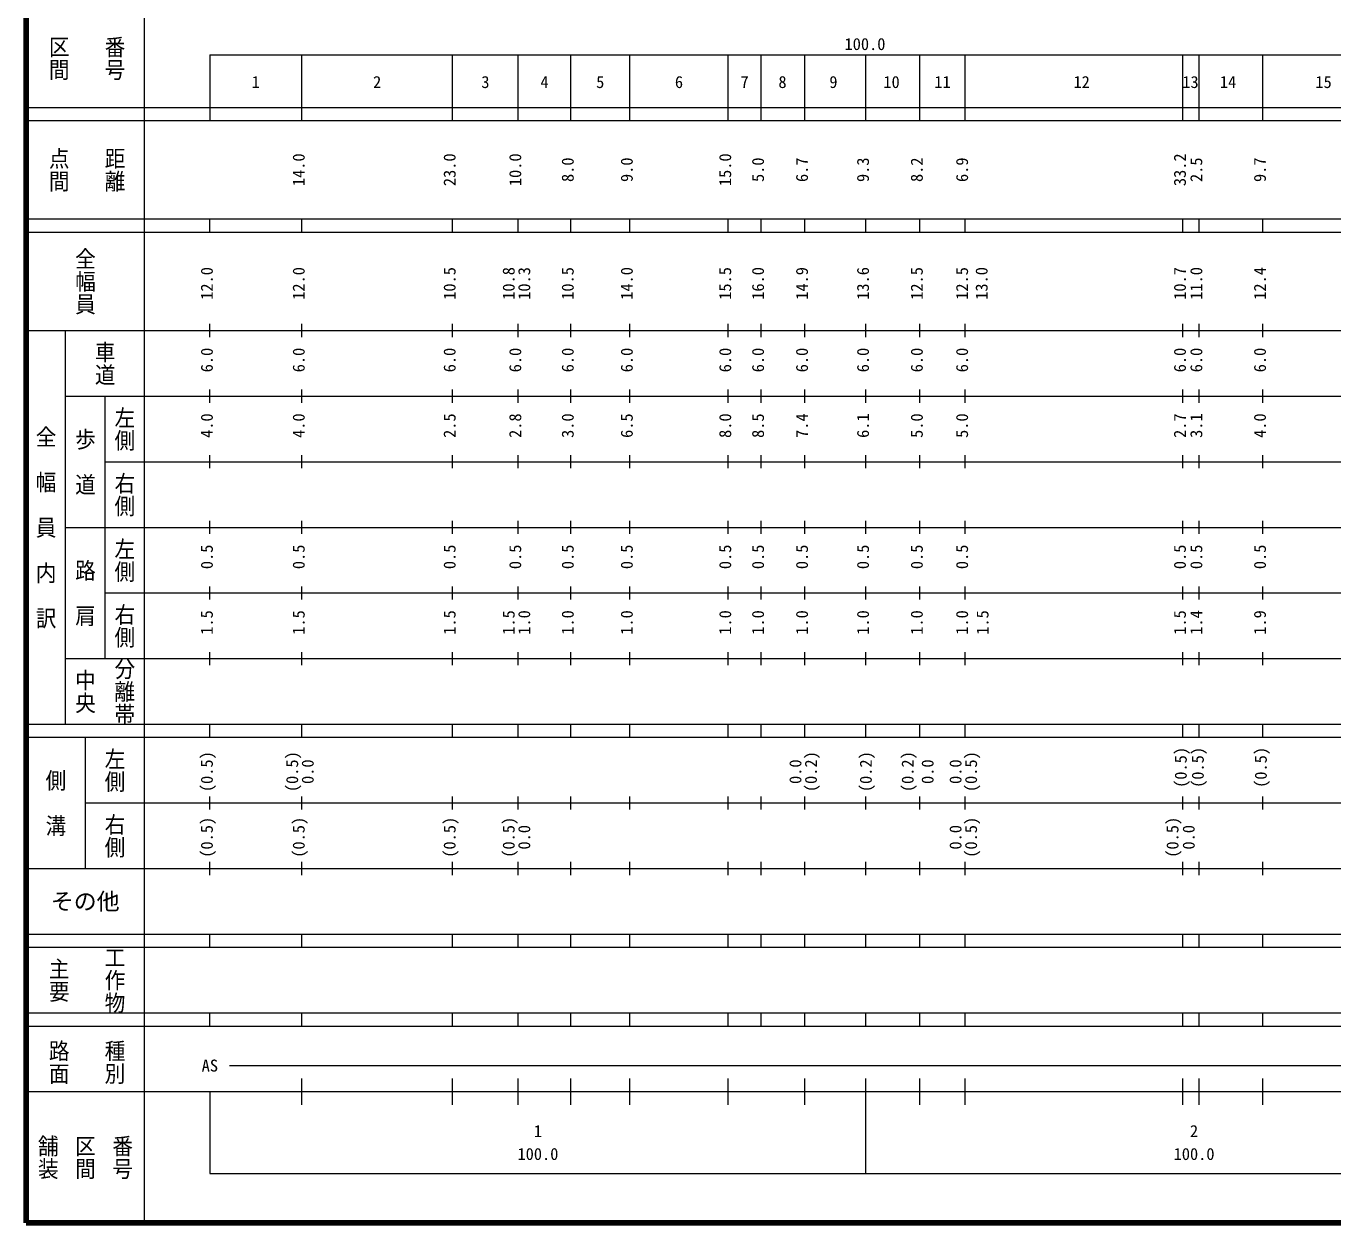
# Model space of a CAD drawing. Units: millimetres on the paper, enlarged 1000 times. Extents: x 40000 to 680000, y 20000 to 380000.
# Drawn here: x 40000 to 239154, y 20000 to 202388 of the extents above; entities that cross this region are included whole.
import ezdxf
from ezdxf.enums import TextEntityAlignment as Align

# ---------------------------------------------------------------- set-up
doc = ezdxf.new("R2010")
doc.units = ezdxf.units.MM
doc.header["$LTSCALE"] = 1000
doc.layers.add('M-TTL', color=2, linetype='Continuous', lineweight=140)
doc.layers.add('M-TTL-BAND', color=7, linetype='Continuous', lineweight=13)
doc.styles.add('@ＭＳ ゴシック', font='')
doc.styles.add('ＭＳ ゴシック', font='')
doc.styles.get('@ＭＳ ゴシック').set_extended_font_data('@MS Gothic')
doc.styles.get('ＭＳ ゴシック').set_extended_font_data('MS Gothic')

msp = doc.modelspace()

# ---------------------------------------------------------------- linework, layer by layer
at = {"layer": 'M-TTL'}
for p, q in [((40000, 380000), (40000, 20000)), ((40000, 20000), (680000, 20000))]:
    msp.add_line(p, q, dxfattribs=at)
at = {"layer": 'M-TTL-BAND'}
for p, q in [((58000, 370000), (58000, 20000)), ((68000, 198000), (579000, 198000)), ((68000, 198000), (68000, 188000)), ((82000, 188000), (82000, 198000)), ((105000, 188000), (105000, 198000)), ((115000, 188000), (115000, 198000)), ((123000, 188000), (123000, 198000)), ((132000, 188000), (132000, 198000)), ((147000, 188000), (147000, 198000)), ((152000, 188000), (152000, 198000)), ((158700, 188000), (158700, 198000)), ((168000, 188000), (168000, 198000)), ((176200, 188000), (176200, 198000)), ((183100, 188000), (183100, 198000)), ((216300, 188000), (216300, 198000)), ((218800, 188000), (218800, 198000)), ((228500, 188000), (228500, 198000)), ((40000, 190000), (579000, 190000)), ((40000, 188000), (579000, 188000)), ((40000, 173000), (579000, 173000)), ((68000, 171000), (68000, 173000)), ((82000, 171000), (82000, 173000)), ((105000, 171000), (105000, 173000)), ((115000, 171000), (115000, 173000)), ((123000, 171000), (123000, 173000)), ((132000, 171000), (132000, 173000)), ((147000, 171000), (147000, 173000)), ((152000, 171000), (152000, 173000)), ((158700, 171000), (158700, 173000)), ((168000, 171000), (168000, 173000)), ((176200, 171000), (176200, 173000)), ((183100, 171000), (183100, 173000)), ((216300, 171000), (216300, 173000)), ((218800, 171000), (218800, 173000)), ((228500, 171000), (228500, 173000)), ((40000, 171000), (579000, 171000)), ((40000, 156000), (579000, 156000)), ((46000, 96000), (46000, 156000)), ((68000, 155000), (68000, 157000)), ((82000, 155000), (82000, 157000)), ((105000, 155000), (105000, 157000)), ((115000, 155000), (115000, 157000)), ((123000, 155000), (123000, 157000)), ((132000, 155000), (132000, 157000)), ((147000, 155000), (147000, 157000)), ((152000, 155000), (152000, 157000)), ((158700, 155000), (158700, 157000)), ((168000, 155000), (168000, 157000)), ((176200, 155000), (176200, 157000)), ((183100, 155000), (183100, 157000)), ((216300, 155000), (216300, 157000)), ((218800, 155000), (218800, 157000)), ((228500, 155000), (228500, 157000)), ((46000, 146000), (579000, 146000)), ((52000, 146000), (52000, 106000)), ((68000, 145000), (68000, 147000)), ((82000, 145000), (82000, 147000)), ((105000, 145000), (105000, 147000)), ((115000, 145000), (115000, 147000)), ((123000, 145000), (123000, 147000)), ((132000, 145000), (132000, 147000)), ((147000, 145000), (147000, 147000)), ((152000, 145000), (152000, 147000)), ((158700, 145000), (158700, 147000)), ((168000, 145000), (168000, 147000)), ((176200, 145000), (176200, 147000)), ((183100, 145000), (183100, 147000)), ((216300, 145000), (216300, 147000)), ((218800, 145000), (218800, 147000)), ((228500, 145000), (228500, 147000)), ((52000, 136000), (579000, 136000)), ((68000, 135000), (68000, 137000)), ((82000, 135000), (82000, 137000)), ((105000, 135000), (105000, 137000)), ((115000, 135000), (115000, 137000)), ((123000, 135000), (123000, 137000)), ((132000, 135000), (132000, 137000)), ((147000, 135000), (147000, 137000)), ((152000, 135000), (152000, 137000)), ((158700, 135000), (158700, 137000)), ((168000, 135000), (168000, 137000)), ((176200, 135000), (176200, 137000)), ((183100, 135000), (183100, 137000)), ((216300, 135000), (216300, 137000)), ((218800, 135000), (218800, 137000)), ((228500, 135000), (228500, 137000)), ((46000, 126000), (579000, 126000)), ((68000, 125000), (68000, 127000)), ((82000, 125000), (82000, 127000)), ((105000, 125000), (105000, 127000)), ((115000, 125000), (115000, 127000)), ((123000, 125000), (123000, 127000)), ((132000, 125000), (132000, 127000)), ((147000, 125000), (147000, 127000)), ((152000, 125000), (152000, 127000)), ((158700, 125000), (158700, 127000)), ((168000, 125000), (168000, 127000)), ((176200, 125000), (176200, 127000)), ((183100, 125000), (183100, 127000)), ((216300, 125000), (216300, 127000)), ((218800, 125000), (218800, 127000)), ((228500, 125000), (228500, 127000)), ((52000, 116000), (579000, 116000)), ((68000, 115000), (68000, 117000)), ((82000, 115000), (82000, 117000)), ((105000, 115000), (105000, 117000)), ((115000, 115000), (115000, 117000)), ((123000, 115000), (123000, 117000)), ((132000, 115000), (132000, 117000)), ((147000, 115000), (147000, 117000)), ((152000, 115000), (152000, 117000)), ((158700, 115000), (158700, 117000)), ((168000, 115000), (168000, 117000)), ((176200, 115000), (176200, 117000)), ((183100, 115000), (183100, 117000)), ((216300, 115000), (216300, 117000)), ((218800, 115000), (218800, 117000)), ((228500, 115000), (228500, 117000)), ((46000, 106000), (579000, 106000)), ((68000, 105000), (68000, 107000)), ((82000, 105000), (82000, 107000)), ((105000, 105000), (105000, 107000)), ((115000, 105000), (115000, 107000)), ((123000, 105000), (123000, 107000)), ((132000, 105000), (132000, 107000)), ((147000, 105000), (147000, 107000)), ((152000, 105000), (152000, 107000)), ((158700, 105000), (158700, 107000)), ((168000, 105000), (168000, 107000)), ((176200, 105000), (176200, 107000)), ((183100, 105000), (183100, 107000)), ((216300, 105000), (216300, 107000)), ((218800, 105000), (218800, 107000)), ((228500, 105000), (228500, 107000)), ((40000, 96000), (579000, 96000)), ((68000, 94000), (68000, 96000)), ((82000, 94000), (82000, 96000)), ((105000, 94000), (105000, 96000)), ((115000, 94000), (115000, 96000)), ((123000, 94000), (123000, 96000)), ((132000, 94000), (132000, 96000)), ((147000, 94000), (147000, 96000)), ((152000, 94000), (152000, 96000)), ((158700, 94000), (158700, 96000)), ((168000, 94000), (168000, 96000)), ((176200, 94000), (176200, 96000)), ((183100, 94000), (183100, 96000)), ((216300, 94000), (216300, 96000)), ((218800, 94000), (218800, 96000)), ((228500, 94000), (228500, 96000)), ((40000, 94000), (579000, 94000)), ((49000, 94000), (49000, 74000)), ((49000, 84000), (579000, 84000)), ((68000, 83000), (68000, 85000)), ((82000, 83000), (82000, 85000)), ((105000, 83000), (105000, 85000)), ((115000, 83000), (115000, 85000)), ((123000, 83000), (123000, 85000)), ((132000, 83000), (132000, 85000)), ((147000, 83000), (147000, 85000)), ((152000, 83000), (152000, 85000)), ((158700, 83000), (158700, 85000)), ((168000, 83000), (168000, 85000)), ((176200, 83000), (176200, 85000)), ((183100, 83000), (183100, 85000)), ((216300, 83000), (216300, 85000)), ((218800, 83000), (218800, 85000)), ((228500, 83000), (228500, 85000)), ((40000, 74000), (579000, 74000)), ((68000, 73000), (68000, 75000)), ((82000, 73000), (82000, 75000)), ((105000, 73000), (105000, 75000)), ((115000, 73000), (115000, 75000)), ((123000, 73000), (123000, 75000)), ((132000, 73000), (132000, 75000)), ((147000, 73000), (147000, 75000)), ((152000, 73000), (152000, 75000)), ((158700, 73000), (158700, 75000)), ((168000, 73000), (168000, 75000)), ((176200, 73000), (176200, 75000)), ((183100, 73000), (183100, 75000)), ((216300, 73000), (216300, 75000)), ((218800, 73000), (218800, 75000)), ((228500, 73000), (228500, 75000)), ((40000, 64000), (579000, 64000)), ((68000, 62000), (68000, 64000)), ((82000, 62000), (82000, 64000)), ((105000, 62000), (105000, 64000)), ((115000, 62000), (115000, 64000)), ((123000, 62000), (123000, 64000)), ((132000, 62000), (132000, 64000)), ((147000, 62000), (147000, 64000)), ((152000, 62000), (152000, 64000)), ((158700, 62000), (158700, 64000)), ((168000, 62000), (168000, 64000)), ((176200, 62000), (176200, 64000)), ((183100, 62000), (183100, 64000)), ((216300, 62000), (216300, 64000)), ((218800, 62000), (218800, 64000)), ((228500, 62000), (228500, 64000)), ((40000, 62000), (579000, 62000)), ((40000, 52000), (579000, 52000)), ((68000, 50000), (68000, 52000)), ((82000, 50000), (82000, 52000)), ((105000, 50000), (105000, 52000)), ((115000, 50000), (115000, 52000)), ((123000, 50000), (123000, 52000)), ((132000, 50000), (132000, 52000)), ((147000, 50000), (147000, 52000)), ((152000, 50000), (152000, 52000)), ((158700, 50000), (158700, 52000)), ((168000, 50000), (168000, 52000)), ((176200, 50000), (176200, 52000)), ((183100, 50000), (183100, 52000)), ((216300, 50000), (216300, 52000)), ((218800, 50000), (218800, 52000)), ((228500, 50000), (228500, 52000)), ((40000, 50000), (579000, 50000)), ((71000, 44000), (159500, 44000)), ((159500, 44000), (443500, 44000)), ((82000, 38000), (82000, 42000)), ((105000, 38000), (105000, 42000)), ((115000, 38000), (115000, 42000)), ((123000, 38000), (123000, 42000)), ((132000, 38000), (132000, 42000)), ((147000, 38000), (147000, 42000)), ((158700, 38000), (158700, 42000)), ((168000, 27500), (168000, 42000)), ((176200, 38000), (176200, 42000)), ((183100, 38000), (183100, 42000)), ((216300, 38000), (216300, 42000)), ((218800, 38000), (218800, 42000)), ((228500, 38000), (228500, 42000)), ((40000, 40000), (579000, 40000)), ((68000, 40000), (68000, 27500)), ((68000, 27500), (579000, 27500))]:
    msp.add_line(p, q, dxfattribs=at)

# ---------------------------------------------------------------- texts
at = {"layer": 'M-TTL-BAND', "style": '@ＭＳ ゴシック', "width": 1.1}
for s, p in [('区間', (45000, 197500)), ('番号', (53500, 197500)), ('点間', (45000, 180500)), ('距離', (53500, 180500)), ('全幅員', (49000, 163500)), ('車道', (52000, 151000)), ('左側', (55000, 141000)), ('全\u3000幅\u3000員\u3000内\u3000訳', (43000, 126000)), ('歩\u3000道', (49000, 136000)), ('右側', (55000, 131000)), ('左側', (55000, 121000)), ('路\u3000肩', (49000, 116000)), ('右側', (55000, 111000)), ('分離帯', (55000, 101000)), ('中央', (49000, 101000)), ('左側', (53500, 89000)), ('側\u3000溝', (44500, 84000)), ('右側', (53500, 79000)), ('主要', (45000, 57000)), ('工作物', (53500, 57000)), ('路面', (45000, 44500)), ('種別', (53500, 44500)), ('舗装', (43333, 30000)), ('区間', (49000, 30000)), ('番号', (54667, 30000))]:
    msp.add_text(s, height=2303, rotation=270, dxfattribs=at).set_placement(p, align=Align.MIDDLE_CENTER)
at = {"layer": 'M-TTL-BAND', "style": 'ＭＳ ゴシック'}
for s, p in [('100.0', (167844, 198195)), ('1', (75000, 192405)), ('2', (93500, 192405)), ('3', (110000, 192405)), ('4', (119000, 192405)), ('5', (127500, 192405)), ('6', (139500, 192405)), ('7', (149500, 192405)), ('8', (155275, 192405)), ('9', (163036, 192405)), ('10', (171893, 192405)), ('11', (179654, 192405)), ('12', (200871, 192405)), ('13', (217452, 192405)), ('14', (223176, 192405)), ('15', (237733, 192405)), ('AS', (68000, 42500)), ('1', (118000, 32523)), ('2', (218000, 32523)), ('100.0', (118000, 29033)), ('100.0', (218000, 29033))]:
    msp.add_text(s, height=1833, dxfattribs=at).set_placement(p, align=Align.BOTTOM_CENTER)
for s, p in [('14.0', (83000, 180500)), ('23.0', (106000, 180500)), ('10.0', (116000, 180500)), ('8.0', (124000, 180500)), ('9.0', (133000, 180500)), ('15.0', (148000, 180500)), ('5.0', (153000, 180500)), ('6.7', (159700, 180500)), ('9.3', (169000, 180500)), ('8.2', (177200, 180500)), ('6.9', (184100, 180500)), ('33.2', (217300, 180500)), ('2.5', (219800, 180500)), ('9.7', (229500, 180500)), ('12.0', (69000, 163174)), ('12.0', (83000, 163174)), ('10.5', (106000, 163174)), ('10.8', (115000, 163174)), ('10.3', (117370, 163174)), ('10.5', (124000, 163174)), ('14.0', (133000, 163174)), ('15.5', (148000, 163174)), ('16.0', (153000, 163174)), ('14.9', (159700, 163174)), ('13.6', (169000, 163174)), ('12.5', (177200, 163174)), ('12.5', (184100, 163174)), ('13.0', (187082, 163174)), ('10.7', (217300, 163174)), ('11.0', (219800, 163174)), ('12.4', (229500, 163174)), ('6.0', (69000, 151500)), ('6.0', (83000, 151500)), ('6.0', (106000, 151500)), ('6.0', (116000, 151500)), ('6.0', (124000, 151500)), ('6.0', (133000, 151500)), ('6.0', (148000, 151500)), ('6.0', (153000, 151500)), ('6.0', (159700, 151500)), ('6.0', (169000, 151500)), ('6.0', (177200, 151500)), ('6.0', (184100, 151500)), ('6.0', (217300, 151500)), ('6.0', (219800, 151500)), ('6.0', (229500, 151500)), ('4.0', (69000, 141500)), ('4.0', (83000, 141500)), ('2.5', (106000, 141500)), ('2.8', (116000, 141500)), ('3.0', (124000, 141500)), ('6.5', (133000, 141500)), ('8.0', (148000, 141500)), ('8.5', (153000, 141500)), ('7.4', (159700, 141500)), ('6.1', (169000, 141500)), ('5.0', (177200, 141500)), ('5.0', (184100, 141500)), ('2.7', (217300, 141500)), ('3.1', (219800, 141500)), ('4.0', (229500, 141500)), ('0.5', (69000, 121500)), ('0.5', (83000, 121500)), ('0.5', (106000, 121500)), ('0.5', (116000, 121500)), ('0.5', (124000, 121500)), ('0.5', (133000, 121500)), ('0.5', (148000, 121500)), ('0.5', (153000, 121500)), ('0.5', (159700, 121500)), ('0.5', (169000, 121500)), ('0.5', (177200, 121500)), ('0.5', (184100, 121500)), ('0.5', (217300, 121500)), ('0.5', (219800, 121500)), ('0.5', (229500, 121500)), ('1.5', (69000, 111500)), ('1.5', (83000, 111500)), ('1.5', (106000, 111500)), ('1.5', (115000, 111500)), ('1.0', (117370, 111500)), ('1.0', (124000, 111500)), ('1.0', (133000, 111500)), ('1.0', (148000, 111500)), ('1.0', (153000, 111500)), ('1.0', (159700, 111500)), ('1.0', (169000, 111500)), ('1.0', (177200, 111500)), ('1.0', (184100, 111500)), ('1.5', (187223, 111500)), ('1.5', (217300, 111500)), ('1.4', (219800, 111500)), ('1.9', (229500, 111500)), ('(0.5)', (217430, 89412)), ('(0.5)', (220026, 89412)), ('(0.5)', (229630, 89412)), ('(0.5)', (69000, 88764)), ('(0.5)', (82000, 88764)), ('0.0', (84370, 88764)), ('0.0', (158700, 88764)), ('(0.2)', (161070, 88764)), ('(0.2)', (169429, 88764)), ('(0.2)', (175808, 88764)), ('0.0', (178847, 88764)), ('0.0', (183100, 88764)), ('(0.5)', (185470, 88764)), ('(0.5)', (69000, 78764)), ('(0.5)', (83000, 78764)), ('(0.5)', (106000, 78764)), ('(0.5)', (115000, 78764)), ('0.0', (117370, 78764)), ('0.0', (183100, 78764)), ('(0.5)', (185470, 78764)), ('(0.5)', (216172, 78764)), ('0.0', (218639, 78764))]:
    msp.add_text(s, height=1833, rotation=90, dxfattribs=at).set_placement(p, align=Align.BOTTOM_CENTER)
msp.add_text('その他', height=2566, dxfattribs=at).set_placement((49000, 69000), align=Align.MIDDLE_CENTER)

doc.saveas('drawing.dxf')
